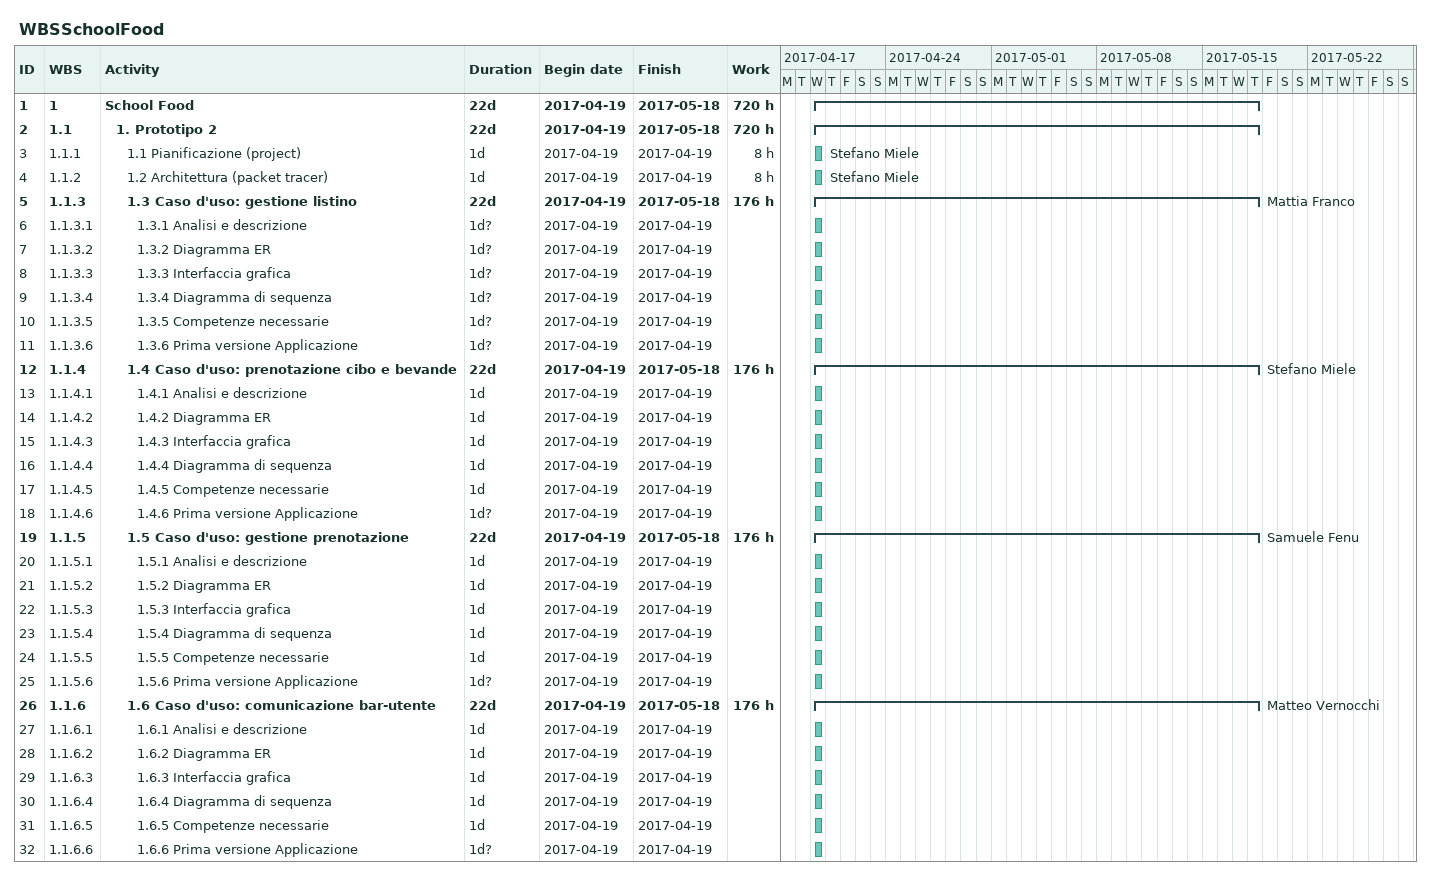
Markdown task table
WBSSchoolFood

| ID | WBS | Task | Duration | Start | Finish | Resources | Work (h) |
|---|---|---|---|---|---|---|---|
| 1 | 1 | **School Food** | 22d | 2017-04-19 | 2017-05-18 |  | 720 |
| 2 | 1.1 | **1. Prototipo 2** | 22d | 2017-04-19 | 2017-05-18 |  | 720 |
| 3 | 1.1.1 | 1.1 Pianificazione (project) | 1d | 2017-04-19 | 2017-04-19 | Stefano Miele | 8 |
| 4 | 1.1.2 | 1.2 Architettura (packet tracer) | 1d | 2017-04-19 | 2017-04-19 | Stefano Miele | 8 |
| 5 | 1.1.3 | **1.3 Caso d'uso: gestione listino** | 22d | 2017-04-19 | 2017-05-18 | Mattia Franco | 176 |
| 6 | 1.1.3.1 | 1.3.1 Analisi e descrizione | 1d? | 2017-04-19 | 2017-04-19 |  |  |
| 7 | 1.1.3.2 | 1.3.2 Diagramma ER | 1d? | 2017-04-19 | 2017-04-19 |  |  |
| 8 | 1.1.3.3 | 1.3.3 Interfaccia grafica | 1d? | 2017-04-19 | 2017-04-19 |  |  |
| 9 | 1.1.3.4 | 1.3.4 Diagramma di sequenza | 1d? | 2017-04-19 | 2017-04-19 |  |  |
| 10 | 1.1.3.5 | 1.3.5 Competenze necessarie | 1d? | 2017-04-19 | 2017-04-19 |  |  |
| 11 | 1.1.3.6 | 1.3.6 Prima versione Applicazione | 1d? | 2017-04-19 | 2017-04-19 |  |  |
| 12 | 1.1.4 | **1.4 Caso d'uso: prenotazione cibo e bevande** | 22d | 2017-04-19 | 2017-05-18 | Stefano Miele | 176 |
| 13 | 1.1.4.1 | 1.4.1 Analisi e descrizione | 1d | 2017-04-19 | 2017-04-19 |  |  |
| 14 | 1.1.4.2 | 1.4.2 Diagramma ER | 1d | 2017-04-19 | 2017-04-19 |  |  |
| 15 | 1.1.4.3 | 1.4.3 Interfaccia grafica | 1d | 2017-04-19 | 2017-04-19 |  |  |
| 16 | 1.1.4.4 | 1.4.4 Diagramma di sequenza | 1d | 2017-04-19 | 2017-04-19 |  |  |
| 17 | 1.1.4.5 | 1.4.5 Competenze necessarie | 1d | 2017-04-19 | 2017-04-19 |  |  |
| 18 | 1.1.4.6 | 1.4.6 Prima versione Applicazione | 1d? | 2017-04-19 | 2017-04-19 |  |  |
| 19 | 1.1.5 | **1.5 Caso d'uso: gestione prenotazione** | 22d | 2017-04-19 | 2017-05-18 | Samuele Fenu | 176 |
| 20 | 1.1.5.1 | 1.5.1 Analisi e descrizione | 1d | 2017-04-19 | 2017-04-19 |  |  |
| 21 | 1.1.5.2 | 1.5.2 Diagramma ER | 1d | 2017-04-19 | 2017-04-19 |  |  |
| 22 | 1.1.5.3 | 1.5.3 Interfaccia grafica | 1d | 2017-04-19 | 2017-04-19 |  |  |
| 23 | 1.1.5.4 | 1.5.4 Diagramma di sequenza | 1d | 2017-04-19 | 2017-04-19 |  |  |
| 24 | 1.1.5.5 | 1.5.5 Competenze necessarie | 1d | 2017-04-19 | 2017-04-19 |  |  |
| 25 | 1.1.5.6 | 1.5.6 Prima versione Applicazione | 1d? | 2017-04-19 | 2017-04-19 |  |  |
| 26 | 1.1.6 | **1.6 Caso d'uso: comunicazione bar-utente** | 22d | 2017-04-19 | 2017-05-18 | Matteo Vernocchi | 176 |
| 27 | 1.1.6.1 | 1.6.1 Analisi e descrizione | 1d | 2017-04-19 | 2017-04-19 |  |  |
| 28 | 1.1.6.2 | 1.6.2 Diagramma ER | 1d | 2017-04-19 | 2017-04-19 |  |  |
| 29 | 1.1.6.3 | 1.6.3 Interfaccia grafica | 1d | 2017-04-19 | 2017-04-19 |  |  |
| 30 | 1.1.6.4 | 1.6.4 Diagramma di sequenza | 1d | 2017-04-19 | 2017-04-19 |  |  |
| 31 | 1.1.6.5 | 1.6.5 Competenze necessarie | 1d | 2017-04-19 | 2017-04-19 |  |  |
| 32 | 1.1.6.6 | 1.6.6 Prima versione Applicazione | 1d? | 2017-04-19 | 2017-04-19 |  |  |
